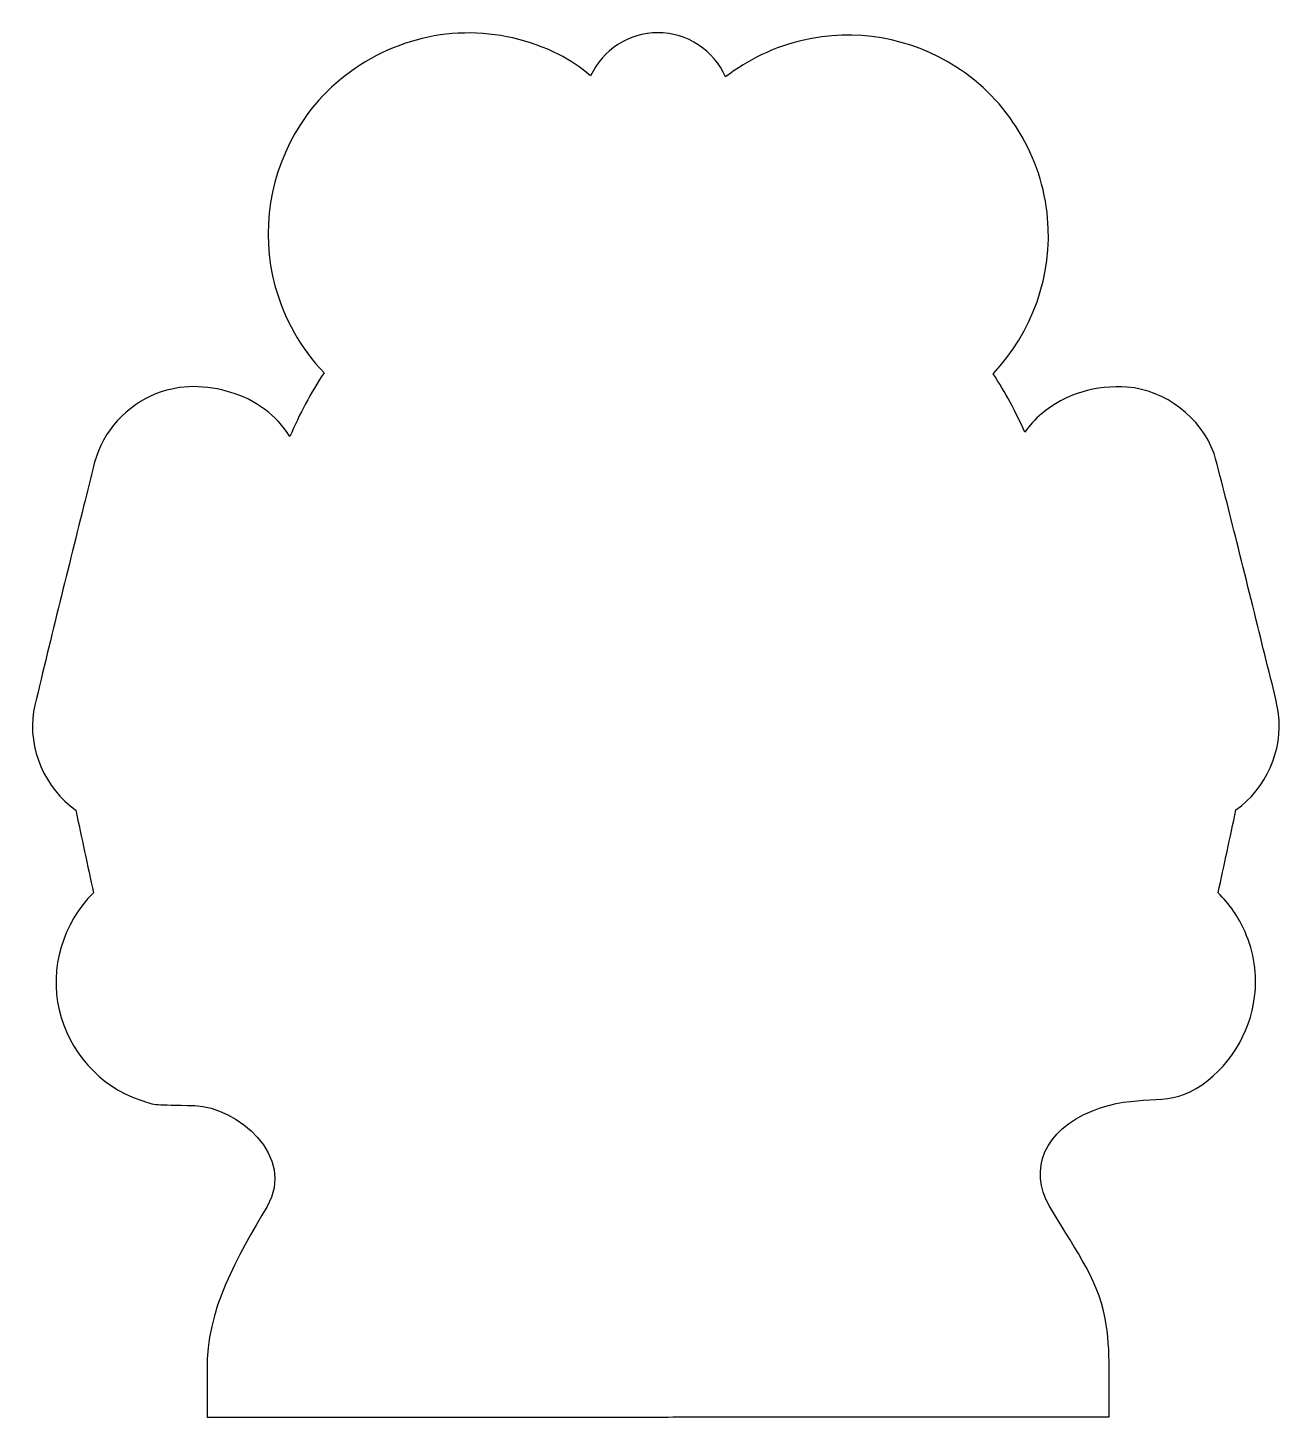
# Model space of a CAD drawing. Header units: millimetres. Extents: x 0 to 54.1, y 0.2 to 60.
import ezdxf

# ---------------------------------------------------------------- set-up
doc = ezdxf.new("R2010")
doc.units = ezdxf.units.MM
doc.layers.get('0').update_dxf_attribs({"linetype": 'CONTINUOUS'})

msp = doc.modelspace()

# ---------------------------------------------------------------- linework, layer by layer
at = {"color": 1}
msp.add_lwpolyline([(27.156108, 59.819356)], close=True, dxfattribs=at)
msp.add_lwpolyline([(30.485646, 0.191662), (46.600935, 0.191662)], dxfattribs=at)
for points in [[(39.989749, 58.353065), (38.055496, 59.603163), (35.60493, 60.033076), (33.365703, 59.485734)], [(18.823275, 59.807515), (16.012793, 59.762939), (13.26747, 58.236609), (11.757488, 55.86068)], [(22.888524, 58.882845), (21.63481, 59.514247), (20.22711, 59.839133), (18.823275, 59.807515)], [(27.156108, 59.819356), (25.910461, 59.818609), (24.779333, 59.092475), (24.260082, 57.960235)], [(30.073757, 57.915958), (29.564465, 59.072644), (28.419971, 59.819282), (27.156108, 59.819356)], [(33.365703, 59.485734), (32.172465, 59.207783), (31.044151, 58.663969), (30.073757, 57.915958)], [(24.260082, 57.960235), (23.830639, 58.324627), (23.371501, 58.64228), (22.888524, 58.882845)], [(43.94174, 51.837749), (43.718122, 54.461776), (42.222724, 56.953449), (39.989749, 58.353065)], [(11.757488, 55.86068), (10.442599, 53.835815), (10.025221, 51.244099), (10.666007, 48.912786)], [(41.597118, 45.130291), (43.28214, 46.896009), (44.171023, 49.403147), (43.94174, 51.837749)], [(10.666007, 48.912786), (11.045422, 47.517147), (11.774075, 46.215422), (12.779463, 45.175495)], [(12.779463, 45.175495), (12.207417, 44.305504), (11.713181, 43.384011), (11.309054, 42.42414)], [(42.957864, 42.611133), (42.576551, 43.487463), (42.119907, 44.33048), (41.597118, 45.130291)], [(8.761066, 44.321875), (7.730657, 44.650853), (6.580283, 44.680683), (5.566428, 44.275023)], [(11.309054, 42.42414), (10.730065, 43.340865), (9.80487, 44.030931), (8.761066, 44.321875)], [(47.371664, 44.556234), (46.057819, 44.649914), (44.694302, 44.262832), (43.679681, 43.408635)], [(51.113586, 41.700879), (50.534487, 43.25356), (49.023818, 44.415943), (47.371664, 44.556234)], [(5.566428, 44.275023), (4.282181, 43.777351), (3.252838, 42.650961), (2.898995, 41.315154)], [(43.679681, 43.408635), (43.406917, 43.174426), (43.164975, 42.90497), (42.957864, 42.611133)], [(2.898995, 41.315154), (2.718869, 40.69128), (2.593519, 40.055231), (2.425334, 39.429261)], [(52.090255, 37.896142), (51.771321, 39.165787), (51.451971, 40.436139), (51.113586, 41.700879)], [(2.425334, 39.429261), (1.697705, 36.482073), (0.952951, 33.539077), (0.263998, 30.582604)], [(53.189973, 33.463289), (52.829569, 34.942338), (52.456535, 36.418501), (52.090255, 37.896142)], [(53.88296, 30.478192), (53.725647, 31.489058), (53.419414, 32.467955), (53.189973, 33.463289)], [(0.263998, 30.582604), (0.018928, 28.973824), (0.760454, 27.266463), (2.087078, 26.331492)], [(52.055245, 26.337258), (53.345739, 27.254329), (54.090367, 28.902115), (53.88296, 30.478192)], [(51.287606, 22.768837), (51.543561, 23.958367), (51.79929, 25.147729), (52.055245, 26.337258)], [(2.087078, 26.331492), (2.335291, 25.142489), (2.59479, 23.955804), (2.84751, 22.767705)], [(2.84751, 22.767705), (1.535155, 21.489645), (0.94416, 19.507451), (1.372983, 17.721665)], [(52.445501, 21.086824), (52.170812, 21.714331), (51.776717, 22.28946), (51.287606, 22.768837)], [(52.85944, 18.300458), (52.976604, 19.244331), (52.8321, 20.217991), (52.445501, 21.086824)], [(50.338739, 14.339723), (51.729662, 15.177444), (52.667426, 16.693387), (52.85944, 18.300458)], [(1.372983, 17.721665), (1.772239, 15.95532), (3.121089, 14.427932), (4.839461, 13.848453)], [(4.839461, 13.848453), (5.59771, 13.58661), (5.423385, 13.651738), (7.218064, 13.604415)], [(45.843077, 13.367688), (47.8714, 14.17813), (48.9945, 13.514323), (50.338739, 14.339723)], [(7.218064, 13.604415), (9.012742, 13.557095), (11.586254, 11.414612), (10.325692, 9.263205)], [(44.021542, 9.275149), (43.112024, 10.842516), (43.814755, 12.557246), (45.843077, 13.367688)], [(10.325692, 9.263205), (9.06513, 7.111799), (7.669283, 4.775752), (7.746813, 2.211313)], [(46.428461, 4.426297), (46.085471, 6.221342), (44.931059, 7.707783), (44.021542, 9.275149)], [(46.600935, 0.191662), (46.574765, 1.603178), (46.679365, 3.028876), (46.428461, 4.426297)], [(7.746813, 2.211313), (7.745363, 1.534739), (7.744273, 0.857836), (7.742703, 0.181262)], [(7.742703, 0.181262), (14.303328, 0.182362), (20.863743, 0.179762), (27.424353, 0.186462)], [(27.424353, 0.186462), (28.444775, 0.197512), (29.465176, 0.188762), (30.485646, 0.191662)]]:
    msp.add_open_spline(points, degree=3, dxfattribs=at)

doc.saveas('drawing.dxf')
